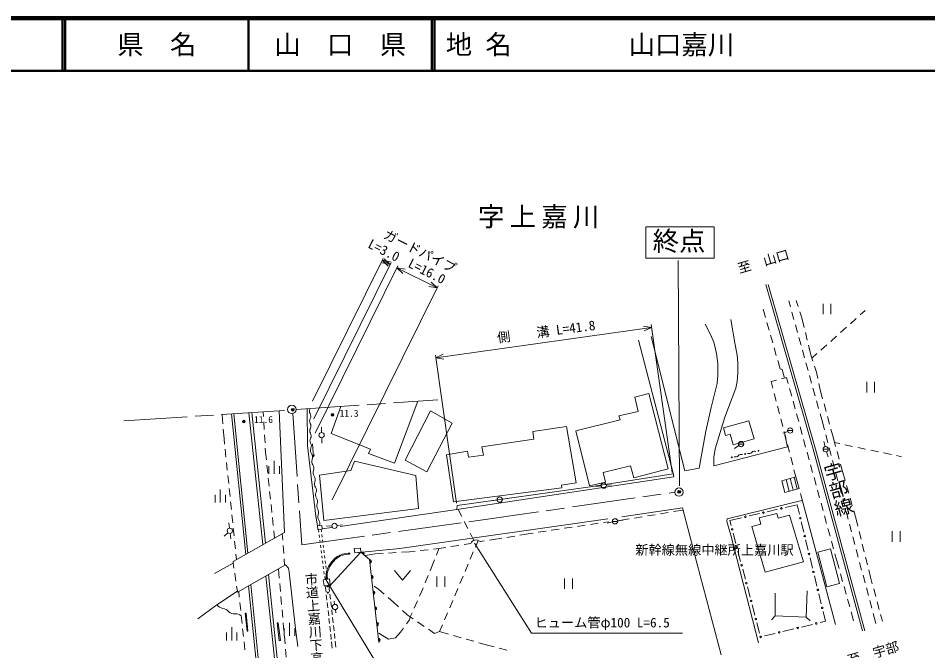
# Model space of a CAD drawing. Units: millimetres, scale not verified. Extents: x 40000 to 680000, y 20000 to 380000.
# Drawn here: x 289369 to 461707, y 260058 to 380000 of the extents above; entities that cross this region are included whole.
import ezdxf
from ezdxf.enums import TextEntityAlignment as Align

# ---------------------------------------------------------------- set-up
doc = ezdxf.new("R2010")
doc.units = ezdxf.units.MM
doc.header["$LTSCALE"] = 1000
doc.header["$PDMODE"] = 32
doc.header["$PDSIZE"] = 500
doc.linetypes.add('CHAIN', pattern=[18.5, 12, -1.5, 3.5, -1.5])
for name, color, linetype, lineweight in [('M-BGD', 7, 'Continuous', 13), ('M-BGD-HTXT', 7, 'Continuous', 13), ('M-BMK', 2, 'CHAIN', 13), ('M-BMK-SRVR', 3, 'Continuous', 13), ('M-STR-HTXT', 7, 'Continuous', 13), ('M-TTL', 2, 'Continuous', 140), ('M-TTL-LINE', 7, 'Continuous', 50)]:
    doc.layers.add(name, color=color, linetype=linetype, lineweight=lineweight)
for name, color, linetype in [('M-BMK-HTXT', 7, 'Continuous'), ('M-OTRS', 6, 'Continuous'), ('M-TTL-TXT', 7, 'Continuous')]:
    doc.layers.add(name, color=color, linetype=linetype)
doc.styles.add('@ＭＳ ゴシック', font='')
doc.styles.add('ＭＳ ゴシック', font='')
doc.styles.get('@ＭＳ ゴシック').set_extended_font_data('@MS Gothic')
doc.styles.get('ＭＳ ゴシック').set_extended_font_data('MS Gothic')

msp = doc.modelspace()

# ---------------------------------------------------------------- linework, layer by layer
at = {"layer": 'M-BGD'}
for p, q in [((435679, 325252), (435366, 326382)), ((436782, 326468), (437154, 325310)), ((441852, 325856), (441852, 323856)), ((443352, 325856), (443352, 323856)), ((430497, 324841), (430943, 323279)), ((436347, 322842), (435947, 324288)), ((437460, 324358), (437831, 323200)), ((449839, 324582), (448892, 323734)), ((431218, 322318), (431630, 320875)), ((437831, 323200), (438276, 321381)), ((448147, 323067), (447030, 322066)), ((437015, 320433), (436615, 321879)), ((446285, 321399), (445168, 320399)), ((406866, 318985), (413446, 293711)), ((431904, 319914), (432317, 318472)), ((437683, 318024), (437283, 319470)), ((438513, 320410), (438870, 318953)), ((444423, 319732), (443305, 318731)), ((432591, 317510), (433003, 316068)), ((439107, 317981), (439552, 316163)), ((442560, 318064), (441443, 317063)), ((438352, 315615), (437951, 317061)), ((439552, 316163), (439932, 314994)), ((440698, 316396), (439751, 315548)), ((433278, 315106), (433724, 313545)), ((439020, 313206), (438619, 314652)), ((440241, 314043), (440621, 312875)), ((433724, 313545), (434144, 313395)), ((434144, 313395), (434581, 311765)), ((439688, 310797), (439287, 312242)), ((440621, 312875), (440866, 311693)), ((432045, 311120), (433014, 311366)), ((432373, 309842), (432045, 311120)), ((433984, 311613), (434953, 311859)), ((434953, 311859), (435259, 310743)), ((441068, 310713), (441313, 309531)), ((450124, 311057), (450124, 309057)), ((451624, 311057), (451624, 309057)), ((432995, 307420), (432622, 308873)), ((435523, 309779), (435920, 308332)), ((440356, 308388), (439955, 309833)), ((441313, 309531), (441776, 307838)), ((436184, 307368), (436581, 305921)), ((441024, 305979), (440623, 307424)), ((442040, 306874), (442436, 305427)), ((333089, 305191), (335730, 280185)), ((333609, 305225), (336198, 280452)), ((335778, 305367), (335830, 304491)), ((433616, 304999), (433243, 306452)), ((328157, 303074), (328019, 304860)), ((329774, 304975), (332473, 278326)), ((330225, 305004), (332893, 278566)), ((335891, 303493), (335981, 301996)), ((434238, 302577), (433865, 304030)), ((436845, 304957), (437242, 303510)), ((441604, 303885), (441291, 305015)), ((442117, 301952), (441604, 303885)), ((442700, 304462), (443096, 303015)), ((328373, 300290), (328235, 302077)), ((346842, 301450), (346812, 302449)), ((435156, 301656), (434210, 301331)), ((434860, 300156), (434487, 301609)), ((435129, 301818), (436129, 301818)), ((437506, 302546), (437903, 301099)), ((443360, 302051), (443823, 300357)), ((328480, 299258), (328373, 300290)), ((336041, 300998), (336131, 299501)), ((346876, 300450), (346912, 299451)), ((438167, 300135), (438564, 298688)), ((442759, 299536), (442374, 300986)), ((443823, 300357), (444249, 298804)), ((328736, 296771), (328582, 298263)), ((336191, 298502), (336243, 297627)), ((345136, 299302), (345325, 296809)), ((425911, 298966), (425095, 298389)), ((425820, 299254), (426820, 299254)), ((435481, 297734), (435108, 299187)), ((441857, 298283), (442857, 298283)), ((442238, 298768), (442001, 299740)), ((443400, 297120), (443015, 298569)), ((444045, 299546), (445015, 299341)), ((445994, 299135), (447461, 298825)), ((448440, 298618), (449907, 298308)), ((336243, 297627), (336387, 296247)), ((345110, 297168), (345484, 297197)), ((345325, 296809), (345110, 297168)), ((345484, 297197), (345325, 296809)), ((436103, 295313), (435730, 296766)), ((438828, 297724), (439225, 296277)), ((442517, 297809), (442838, 296862)), ((444514, 297840), (444910, 296393)), ((450886, 298101), (452353, 297791)), ((453332, 297584), (454799, 297274)), ((455778, 297067), (456747, 296863)), ((328992, 294284), (328839, 295777)), ((336490, 295252), (336646, 293760)), ((336887, 295087), (336887, 293587)), ((337887, 296087), (337887, 293587)), ((338887, 295087), (338887, 293587)), ((439489, 295313), (439886, 293866)), ((444041, 294703), (443657, 296153)), ((445175, 295429), (445601, 293875)), ((329249, 291798), (329095, 293290)), ((413588, 293029), (372482, 286839)), ((413446, 293711), (413588, 293029)), ((436680, 293066), (436351, 294344)), ((436951, 290741), (436388, 292982)), ((444683, 292287), (444298, 293737)), ((445601, 293875), (446036, 292346)), ((336749, 292766), (336904, 291274)), ((399816, 291327), (398824, 291207)), ((400811, 291433), (401806, 291525)), ((435411, 290306), (434850, 292539)), ((436181, 290523), (435619, 292761)), ((440150, 292902), (440547, 291455)), ((445324, 289871), (444939, 291320)), ((446310, 291384), (446720, 289941)), ((326658, 289651), (326658, 288151)), ((327658, 290651), (327658, 288151)), ((328658, 289651), (328658, 288151)), ((329505, 289311), (329351, 290803)), ((337008, 290279), (337163, 288787)), ((437584, 289871), (444188, 265063)), ((440811, 290491), (441208, 289044)), ((329761, 286824), (329607, 288316)), ((380106, 288662), (379116, 288522)), ((381096, 288803), (382086, 288944)), ((441472, 288080), (441869, 286633)), ((445966, 287454), (445581, 288904)), ((446994, 288979), (447404, 287536)), ((337267, 287793), (337422, 286301)), ((350391, 283608), (372482, 286839)), ((372482, 286839), (372511, 287584)), ((373410, 285493), (372699, 286872)), ((412531, 286281), (411051, 286035)), ((415339, 286748), (413518, 286445)), ((429830, 286096), (427882, 285641)), ((433238, 286894), (431290, 286438)), ((436925, 287757), (434698, 287236)), ((437368, 285943), (436925, 287757)), ((446607, 285038), (446222, 286488)), ((447678, 286575), (448113, 285045)), ((330017, 284337), (329863, 285829)), ((337525, 285306), (337680, 283814)), ((374556, 283271), (373868, 284604)), ((401198, 284541), (400257, 284400)), ((401961, 284492), (400986, 284271)), ((401949, 284603), (402949, 284603)), ((402943, 284679), (403932, 284831)), ((405133, 285052), (403311, 284749)), ((407599, 285461), (406119, 285216)), ((410065, 285871), (408585, 285625)), ((426422, 285299), (424195, 284778)), ((424195, 284778), (424452, 283804)), ((438200, 282544), (437725, 284486)), ((442133, 285669), (442529, 284222)), ((448113, 285045), (448457, 283661)), ((329412, 283300), (329293, 284293)), ((330273, 281850), (330120, 283342)), ((337784, 282819), (337927, 281440)), ((346257, 283090), (346328, 282551)), ((346758, 283114), (346827, 282590)), ((346941, 283202), (348792, 283428)), ((348791, 283725), (347791, 283690)), ((349787, 283803), (350779, 283925)), ((389380, 282764), (387896, 282541)), ((391852, 283136), (390369, 282913)), ((394324, 283507), (392841, 283284)), ((396796, 283879), (395313, 283656)), ((399269, 284251), (397785, 284028)), ((442794, 283257), (443190, 281811)), ((447248, 282622), (446864, 284071)), ((448698, 282691), (449060, 281235)), ((454944, 282748), (454944, 280748)), ((456444, 282748), (456444, 280748)), ((329111, 282458), (328388, 281767)), ((329537, 282308), (329668, 281317)), ((339403, 282282), (339498, 281008)), ((346393, 282055), (346458, 281559)), ((346523, 281063), (346588, 280568)), ((346892, 282095), (346957, 281599)), ((347022, 281103), (347087, 280607)), ((375725, 281003), (375014, 282382)), ((376532, 280998), (375991, 279719)), ((379453, 281135), (378655, 281024)), ((380985, 281397), (379453, 281135)), ((383449, 281820), (381971, 281566)), ((385967, 282251), (384435, 281988)), ((386907, 282392), (385967, 282251)), ((424835, 282354), (425349, 280407)), ((439031, 279144), (438556, 281087)), ((447890, 280205), (447505, 281655)), ((330530, 279363), (330376, 280856)), ((339573, 280011), (339684, 278515)), ((346653, 280072), (346719, 279576)), ((347153, 280112), (347218, 279616)), ((353048, 279430), (354243, 279541)), ((353122, 278634), (353048, 279430)), ((354317, 278745), (354243, 279541)), ((367035, 279223), (365545, 279055)), ((369082, 279453), (368029, 279335)), ((368599, 278213), (369082, 279453)), ((370379, 279659), (369082, 279453)), ((372848, 280050), (371367, 279816)), ((375133, 280413), (373836, 280207)), ((377665, 280887), (376868, 280777)), ((443455, 280846), (443851, 279400)), ((448531, 277789), (448146, 279239)), ((449301, 280265), (449663, 278809)), ((330738, 277337), (330632, 278369)), ((339759, 277518), (339854, 276245)), ((346784, 279080), (346849, 278585)), ((346914, 278089), (346979, 277593)), ((347283, 279120), (347348, 278624)), ((347413, 278129), (347478, 277633)), ((354317, 278745), (348273, 272239)), ((351894, 278570), (351923, 278575)), ((351923, 278575), (351952, 278378)), ((353122, 278634), (354317, 278745)), ((354317, 278745), (355949, 277390)), ((357029, 278419), (355140, 278119)), ((358517, 278512), (357029, 278419)), ((361012, 278668), (359515, 278575)), ((363498, 278824), (362010, 278731)), ((364551, 278943), (363498, 278824)), ((375601, 278798), (375017, 277417)), ((425732, 278957), (426247, 277009)), ((439862, 275744), (439387, 277687)), ((444116, 278435), (444422, 277319)), ((449904, 277838), (450266, 276383)), ((330106, 276705), (330245, 275757)), ((340024, 276341), (330898, 271192)), ((347044, 277097), (347109, 276602)), ((347174, 276106), (347239, 275610)), ((347543, 277137), (347608, 276641)), ((347673, 276146), (347739, 275650)), ((348833, 277006), (348800, 276966)), ((355949, 277390), (357707, 261662)), ((367428, 275252), (367752, 276042)), ((367752, 276042), (368236, 277282)), ((374627, 276496), (374043, 275115)), ((444422, 277319), (444892, 275639)), ((449173, 275373), (448788, 276822)), ((330391, 274768), (330609, 273284)), ((336283, 274230), (340174, 237586)), ((336787, 274515), (340578, 237748)), ((338669, 275576), (338826, 273815)), ((347305, 275114), (347370, 274619)), ((347435, 274123), (347506, 273583)), ((347804, 275154), (347869, 274658)), ((347934, 274163), (348003, 273639)), ((360690, 275274), (362190, 273474)), ((362190, 273474), (363690, 275274)), ((366479, 272939), (367049, 274327)), ((368688, 274160), (368688, 272160)), ((370188, 274160), (370188, 272160)), ((373653, 274194), (373068, 272812)), ((426630, 275559), (427144, 273612)), ((440694, 272344), (440219, 274287)), ((445161, 274676), (445566, 273231)), ((449814, 272956), (449429, 274406)), ((450507, 275412), (450851, 274029)), ((450851, 274029), (451195, 272752)), ((330755, 272295), (330895, 271347)), ((333016, 272387), (336531, 237063)), ((333446, 272630), (336982, 237092)), ((338915, 272819), (339048, 271325)), ((347177, 273546), (348369, 273680)), ((347177, 273546), (347310, 272354)), ((347310, 272354), (348503, 272487)), ((347559, 272381), (347693, 271181)), ((347675, 273656), (347673, 273602)), ((348254, 272459), (348381, 271322)), ((348369, 273680), (348503, 272487)), ((356790, 272317), (357621, 271718)), ((392898, 273781), (392898, 271781)), ((394398, 273781), (394398, 271781)), ((330895, 271347), (330885, 271415)), ((330895, 271347), (330898, 271192)), ((331267, 270205), (331149, 271333)), ((347748, 270684), (347859, 269690)), ((348437, 270825), (348548, 269832)), ((357621, 271718), (358676, 270820)), ((365428, 270450), (365776, 271224)), ((365776, 271224), (366100, 272014)), ((372679, 271891), (372094, 270510)), ((427527, 272162), (428041, 270215)), ((441525, 268944), (441050, 270887)), ((445835, 272268), (446239, 270824)), ((450455, 270540), (450070, 271990)), ((451455, 271786), (451845, 270337)), ((331529, 267719), (331372, 269211)), ((339137, 270329), (339271, 268834)), ((347915, 269193), (348026, 268199)), ((348603, 269335), (348715, 268341)), ((349329, 268860), (349265, 269453)), ((359437, 270172), (360492, 269274)), ((360492, 269274), (361423, 268408)), ((364402, 268170), (365018, 269538)), ((371705, 269589), (371120, 268207)), ((446509, 269861), (446913, 268416)), ((451097, 268124), (450712, 269573)), ((452105, 269372), (452495, 267923)), ((339360, 267838), (339493, 266344)), ((348082, 267702), (348193, 266709)), ((348770, 267844), (348881, 266850)), ((349576, 267286), (349513, 267878)), ((362155, 267727), (363086, 266861)), ((363644, 266483), (363992, 267258)), ((370730, 267286), (370146, 265905)), ((428424, 268764), (428939, 266817)), ((442325, 265674), (441881, 267487)), ((447182, 267453), (447653, 265772)), ((451866, 265224), (451353, 267157)), ((331791, 265233), (331634, 266724)), ((348248, 266212), (348359, 265218)), ((348937, 266353), (349048, 265360)), ((362926, 265175), (363480, 265961)), ((363086, 266861), (364218, 266095)), ((363480, 265961), (363644, 266483)), ((365047, 265534), (366289, 264694)), ((432800, 266666), (432107, 265939)), ((438643, 266435), (439439, 265765)), ((441297, 265425), (442325, 265674)), ((452754, 266958), (453098, 265681)), ((329818, 264516), (329818, 262016)), ((332053, 262746), (331896, 264238)), ((339582, 265348), (339716, 263854)), ((339769, 264374), (339769, 262874)), ((340769, 265374), (340769, 262874)), ((341769, 264374), (341769, 262874)), ((348415, 264721), (348526, 263727)), ((349103, 264863), (349214, 263869)), ((361796, 263572), (362350, 264358)), ((367117, 264134), (368250, 263368)), ((368250, 263368), (369215, 263705)), ((369756, 264984), (369215, 263705)), ((369215, 263705), (370878, 263232)), ((429322, 265367), (429836, 263420)), ((434270, 263722), (436325, 264220)), ((437783, 264574), (439839, 265072)), ((328818, 263516), (328818, 262016)), ((330818, 263516), (330818, 262016)), ((339805, 262858), (339938, 261364)), ((348581, 263230), (348692, 262236)), ((349270, 263372), (349381, 262378)), ((357692, 263430), (358378, 262973)), ((358378, 262973), (359497, 262283)), ((359497, 262283), (360836, 262513)), ((360836, 262513), (361796, 263572)), ((371840, 262958), (373283, 262548)), ((374245, 262274), (375688, 261864)), ((430756, 262871), (432812, 263369)), ((332315, 260260), (332158, 261752)), ((340027, 260368), (340160, 258874)), ((348748, 261740), (348882, 260539)), ((349437, 261881), (349564, 260744)), ((376650, 261590), (378313, 261117)), ((378313, 261117), (379556, 260800)), ((380525, 260553), (381978, 260182))]:
    msp.add_line(p, q, dxfattribs=at)
for points in [[(449328, 263873), (439965, 298288), (431027, 329507)], [(449761, 263873), (440398, 298288), (431459, 329507)], [(424376, 322891), (425222, 318065), (425561, 316117), (425730, 314678), (425730, 312731), (425561, 311122), (425307, 309852), (423275, 304349), (421412, 298337), (421172, 296768), (421195, 295142), (435128, 298761), (434620, 300962)], [(419550, 321959), (420566, 320012), (421158, 318573), (421666, 316456), (421920, 314509), (421920, 312307), (421800, 310721), (420650, 306211), (419638, 301689), (418364, 294697), (415655, 294189), (409278, 319632)], [(365083, 307365), (360645, 295654), (355748, 297483), (356137, 298303), (348674, 301241), (350484, 306372)], [(338844, 305567), (339794, 282505), (330090, 276967), (330106, 276705), (326586, 274715)], [(346077, 283770), (345758, 285594), (344774, 294109), (344159, 299011), (344115, 305939)], [(372511, 287584), (397752, 291167), (413460, 293643)], [(429611, 261570), (424358, 281971), (423654, 284603), (423700, 285088), (437850, 288554)], [(403760, 285458), (415232, 287161), (416925, 280642), (417999, 276480), (422527, 259266)], [(353122, 278634), (355859, 278888), (361684, 279479), (401108, 285055)], [(340024, 276341), (340578, 275718), (340729, 274972), (341988, 263703), (342332, 260855)], [(323395, 266136), (327020, 268769), (330895, 271347)], [(432783, 270979), (432800, 266666), (438643, 266435), (438874, 271435)]]:
    msp.add_lwpolyline(points, dxfattribs=at)
for points in [[(408858, 308837), (412532, 294575), (406001, 292876), (405382, 295154), (400200, 293876), (400619, 292027), (397581, 291338), (395051, 301742), (403450, 303869), (403197, 304611), (406800, 305453), (406184, 308133)], [(371602, 303222), (366809, 293999), (362682, 296187), (367495, 305547)], [(422973, 302338), (427800, 303670), (428782, 300271), (424831, 299105), (424291, 301137), (423352, 300864)], [(393237, 302595), (395079, 291881), (392308, 291448), (392361, 290962), (371859, 288294), (370539, 297236), (374510, 297895), (374710, 296769), (377497, 297169), (377221, 298741), (387077, 300173), (386858, 301646)], [(347269, 284797), (365210, 287045), (364703, 293304), (353117, 296012), (352397, 294258), (346445, 293359)], [(434641, 290088), (434081, 292317), (436680, 293066), (437329, 290848)], [(428360, 283618), (430069, 284057), (429753, 285242), (433125, 286066), (433356, 285196), (435509, 285795), (438125, 276927), (430885, 274960)], [(346110, 283083), (346945, 283123), (346912, 283810), (346077, 283770)], [(440887, 278759), (442589, 272216), (444969, 272835), (443267, 279378)], [(332372, 267176), (332727, 263775), (332905, 263793), (332550, 267195)], [(338436, 265340), (338841, 261974), (339047, 261999), (338642, 265365)]]:
    msp.add_lwpolyline(points, close=True, dxfattribs=at)
for centre, radius in [((332144, 303514), 250), ((332144, 303514), 204), ((332144, 303514), 159), ((332144, 303514), 114), ((332144, 303514), 68.2), ((332144, 303514), 22.7), ((348917, 304781), 250), ((348917, 304781), 204), ((348917, 304781), 159), ((348917, 304781), 114), ((348917, 304781), 68.2), ((348917, 304781), 22.7), ((435629, 301818), 500), ((346857, 300950), 500), ((346857, 300950), 500), ((426320, 299254), 500), ((442357, 298283), 500), ((424556, 296748), 75), ((427090, 297370), 75), ((429623, 297992), 75), ((400313, 291387), 500), ((380601, 288733), 500), ((430560, 286267), 150), ((433968, 287065), 150), ((402449, 284603), 500), ((427152, 285470), 150), ((437547, 285215), 150), ((329472, 282804), 500), ((349290, 283742), 500), ((424644, 283079), 150), ((438378, 281815), 150), ((425541, 279682), 150), ((352120, 278499), 100), ((439209, 278415), 150), ((426438, 276284), 150), ((440040, 275015), 150), ((347918, 272278), 100), ((427335, 272887), 150), ((348065, 271100), 100), ((440872, 271616), 150), ((349399, 268365), 500), ((428233, 269490), 150), ((441703, 268216), 150), ((429130, 266092), 150), ((433541, 263546), 150), ((437054, 264397), 150), ((440568, 265248), 150), ((430027, 262695), 150), ((430027, 262695), 150)]:
    msp.add_circle(centre, radius, dxfattribs=at)
for centre, radius, start, end in [((345482, 305523), 939, 151.15599, 210.9488), ((343871, 304557), 939, 331.15599, 30.9488), ((345516, 303651), 939, 151.15599, 210.9488), ((345551, 301778), 939, 151.15599, 210.9488), ((343905, 302685), 939, 331.15599, 30.9488), ((345585, 299906), 939, 151.15599, 210.9488), ((343939, 300812), 939, 331.15599, 30.9488), ((345943, 298086), 1214, 160.745, 213.19482), ((343974, 298940), 939, 331.15599, 30.9488), ((343911, 296756), 1214, 340.745, 33.19482), ((425293, 297531), 710, 249.26732, 318.32604), ((426353, 296587), 710, 69.26732, 138.32604), ((427827, 298153), 710, 249.26732, 318.32604), ((428887, 297209), 710, 69.26732, 138.32604), ((346203, 295955), 1214, 160.745, 213.19482), ((344171, 294626), 1214, 340.745, 33.19482), ((346464, 293825), 1214, 160.745, 213.19482), ((344431, 292495), 1214, 340.745, 33.19482), ((346653, 291681), 1152, 158.95086, 212.81914), ((344717, 290431), 1152, 338.95086, 32.81914), ((346867, 289604), 1152, 158.95086, 212.81914), ((344931, 288355), 1152, 338.95086, 32.81914), ((347082, 287527), 1152, 158.95086, 212.81914), ((345145, 286278), 1152, 338.95086, 32.81914), ((347296, 285450), 1152, 158.95086, 212.81914), ((345359, 284201), 1152, 338.95086, 32.81914), ((376123, 280013), 1067, 45.73319, 157.99286), ((354551, 278480), 354, 329.10899, 131.51417), ((354551, 278480), 283, 331.33303, 129.29013), ((354551, 278480), 212, 335.07936, 125.54381), ((354551, 278480), 142, 342.79109, 117.83208), ((354551, 278480), 100, 353.10875, 107.51442), ((355934, 277036), 354, 285.17435, 87.57953), ((355934, 277036), 283, 287.39839, 85.35549), ((355934, 277036), 212, 291.14472, 81.60916), ((355934, 277036), 142, 298.85645, 73.89743), ((355934, 277036), 100, 309.17411, 63.57977), ((356267, 274055), 354, 285.17435, 87.57953), ((356267, 274055), 283, 287.39839, 85.35549), ((356267, 274055), 212, 291.14472, 81.60916), ((356267, 274055), 142, 298.85645, 73.89743), ((356267, 274055), 100, 309.17411, 63.57977), ((356601, 271073), 354, 285.17435, 87.57953), ((356601, 271073), 283, 287.39839, 85.35549), ((356601, 271073), 212, 291.14472, 81.60916), ((356601, 271073), 142, 298.85645, 73.89743), ((356601, 271073), 100, 309.17411, 63.57977), ((328408, 269838), 1752, 217.63362, 261.18003), ((327870, 266376), 1752, 37.63362, 81.18003), ((330291, 268681), 1611, 230.0987, 275.53918), ((356934, 268092), 354, 285.17435, 87.57953), ((356934, 268092), 283, 287.39839, 85.35549), ((356934, 268092), 212, 291.14472, 81.60916), ((356934, 268092), 142, 298.85645, 73.89743), ((356934, 268092), 100, 309.17411, 63.57977), ((330602, 265474), 1611, 50.0987, 95.53918), ((357267, 265111), 354, 285.17435, 87.57953), ((357267, 265111), 283, 287.39839, 85.35549), ((357267, 265111), 212, 291.14472, 81.60916), ((357267, 265111), 142, 298.85645, 73.89743), ((357267, 265111), 100, 309.17411, 63.57977), ((357600, 262129), 354, 285.17435, 87.57953), ((357600, 262129), 283, 287.39839, 85.35549), ((357600, 262129), 212, 291.14472, 81.60916), ((357600, 262129), 142, 298.85645, 73.89743), ((357600, 262129), 100, 309.17411, 63.57977)]:
    msp.add_arc(centre, radius, start, end, dxfattribs=at)
for points in [[(351894, 278570), (350985, 278429), (350533, 278416), (349839, 277945), (349394, 277643), (349202, 277465), (348833, 277006)], [(351952, 278378), (351063, 278240), (350620, 278229), (349941, 277767), (349512, 277474), (349326, 277303), (348969, 276860)], [(348800, 276966), (348387, 276463), (348235, 276234), (348002, 275697), (347680, 274956), (347705, 274552), (347675, 273656)], [(348969, 276860), (348568, 276370), (348420, 276147), (348193, 275625), (347877, 274899), (347902, 274503), (347873, 273624)]]:
    msp.add_open_spline(points, degree=3, knots=[0, 0, 0, 0, 1, 1, 1, 2, 2, 2, 2], dxfattribs=at)
at = {"layer": 'M-BGD-HTXT'}
msp.add_line((414384, 334082), (414639, 291323), dxfattribs=at)
msp.add_lwpolyline([(408262, 340451), (421259, 340451), (421259, 334521), (408262, 334521)], close=True, dxfattribs=at)
at = {"layer": 'M-BMK'}
for p, q in [((342017, 305797), (368879, 307623)), ((309405, 303645), (340435, 305671))]:
    msp.add_line(p, q, dxfattribs=at)
msp.add_lwpolyline([(341398, 305056), (343079, 280141), (376063, 284709), (413771, 290108)], dxfattribs=at)
at = {"layer": 'M-BMK-SRVR'}
for centre in [(341218, 305835), (414569, 290162)]:
    msp.add_circle(centre, 800, dxfattribs=at)
at = {"layer": 'M-OTRS'}
for p in [(341382, 305772), (414619, 290218)]:
    msp.add_point(p, dxfattribs=at)
at = {"layer": 'M-STR-HTXT'}
for p, q in [((345138, 307379), (358501, 334419)), ((359863, 333323), (358727, 334400)), ((345386, 304029), (360031, 333662)), ((345623, 301292), (361309, 333031)), ((359863, 333323), (358321, 333597)), ((358339, 334092), (359863, 333323)), ((358339, 334092), (359476, 333014)), ((358339, 334092), (359881, 333818)), ((361136, 332681), (368719, 328854)), ((361136, 332681), (362272, 331603)), ((361136, 332681), (362678, 332407)), ((348873, 288697), (368923, 329268)), ((368719, 328854), (367582, 329932)), ((368719, 328854), (367177, 329128)), ((368478, 315618), (409369, 321368)), ((409369, 321368), (407821, 321605)), ((409369, 321368), (407947, 320714)), ((413286, 293885), (409287, 321946)), ((372405, 288060), (368406, 316120)), ((368478, 315618), (369900, 316273)), ((368478, 315618), (370026, 315381))]:
    msp.add_line(p, q, dxfattribs=at)
for points in [[(375823, 280480), (386648, 263411), (415212, 263411)], [(347673, 273602), (364574, 245600), (393139, 245600)]]:
    msp.add_lwpolyline(points, dxfattribs=at)
at = {"layer": 'M-TTL'}
msp.add_line((680000, 380000), (40000, 380000), dxfattribs=at)
at = {"layer": 'M-TTL-LINE'}
for p, q in [((297750, 380000), (297750, 370000)), ((298250, 380000), (298250, 370000)), ((333000, 380000), (333000, 370000)), ((367750, 380000), (367750, 370000)), ((368250, 380000), (368250, 370000)), ((40000, 370000), (680000, 370000))]:
    msp.add_line(p, q, dxfattribs=at)

# ---------------------------------------------------------------- texts
at = {"layer": 'M-BGD', "style": 'ＭＳ ゴシック'}
for s, p in [('11.3', (350258, 304035)), ('11.6', (334052, 302846))]:
    msp.add_text(s, height=1320, dxfattribs=at).set_placement(p, align=Align.BOTTOM_LEFT)
at = {"layer": 'M-BGD-HTXT', "style": 'ＭＳ ゴシック'}
msp.add_text('終点', height=3666, dxfattribs=at).set_placement((409576, 337750), align=Align.MIDDLE_LEFT)
at = {"layer": 'M-BGD-HTXT'}
for s, height, rotation, style, p in [('至\u3000山口', 1833, 16.171, 'ＭＳ ゴシック', (430560, 333899)), ('宇部線', 2566, 285.893, '@ＭＳ ゴシック', (444737, 290685)), ('至\u3000宇部', 1833, 16.171, 'ＭＳ ゴシック', (451349, 259602))]:
    msp.add_text(s, height=height, rotation=rotation, dxfattribs=dict(at, style=style)).set_placement(p, align=Align.MIDDLE_CENTER)
at = {"layer": 'M-BGD-HTXT', "style": 'ＭＳ ゴシック'}
msp.add_text('新幹線無線中継所上嘉川駅', height=1833, dxfattribs=at).set_placement((421289, 279189), align=Align.MIDDLE_CENTER)
at = {"layer": 'M-BGD-HTXT', "style": '@ＭＳ ゴシック'}
msp.add_text('市道上嘉川下高根線', height=1833, rotation=274.131, dxfattribs=at).set_placement((343350, 274785), align=Align.BOTTOM_LEFT)
at = {"layer": 'M-BMK-HTXT', "insert": (388471, 342157), "char_height": 3666, "attachment_point": 5, "style": 'ＭＳ ゴシック'}
msp.add_mtext('\\T1.2;字上嘉川', dxfattribs=at)
at = {"layer": 'M-STR-HTXT', "style": 'ＭＳ ゴシック'}
for s, rotation, p in [('ガードパイプ ', 333.225, (366061, 335545)), ('L=3.0', 333.225, (358675, 335993)), ('L=16.0', 333.225, (366819, 332029)), ('側\u3000\u3000溝 L=41.8', 7.394, (389410, 320613))]:
    msp.add_text(s, height=1833, rotation=rotation, dxfattribs=at).set_placement(p, align=Align.MIDDLE_CENTER)
msp.add_text('ヒューム管φ100 L=6.5', height=1833, dxfattribs=at).set_placement((400011, 265408), align=Align.MIDDLE_CENTER)
at = {"layer": 'M-TTL-TXT', "style": 'ＭＳ ゴシック'}
for s, p in [('県\u3000名', (315625, 375000)), ('山\u3000口\u3000県', (350375, 375000))]:
    msp.add_text(s, height=3666, dxfattribs=at).set_placement(p, align=Align.MIDDLE_CENTER)
for s, p in [('地 名', (370380, 375000)), ('山口嘉川', (405024, 375000))]:
    msp.add_text(s, height=3666, dxfattribs=at).set_placement(p, align=Align.MIDDLE_LEFT)

doc.saveas('drawing.dxf')
